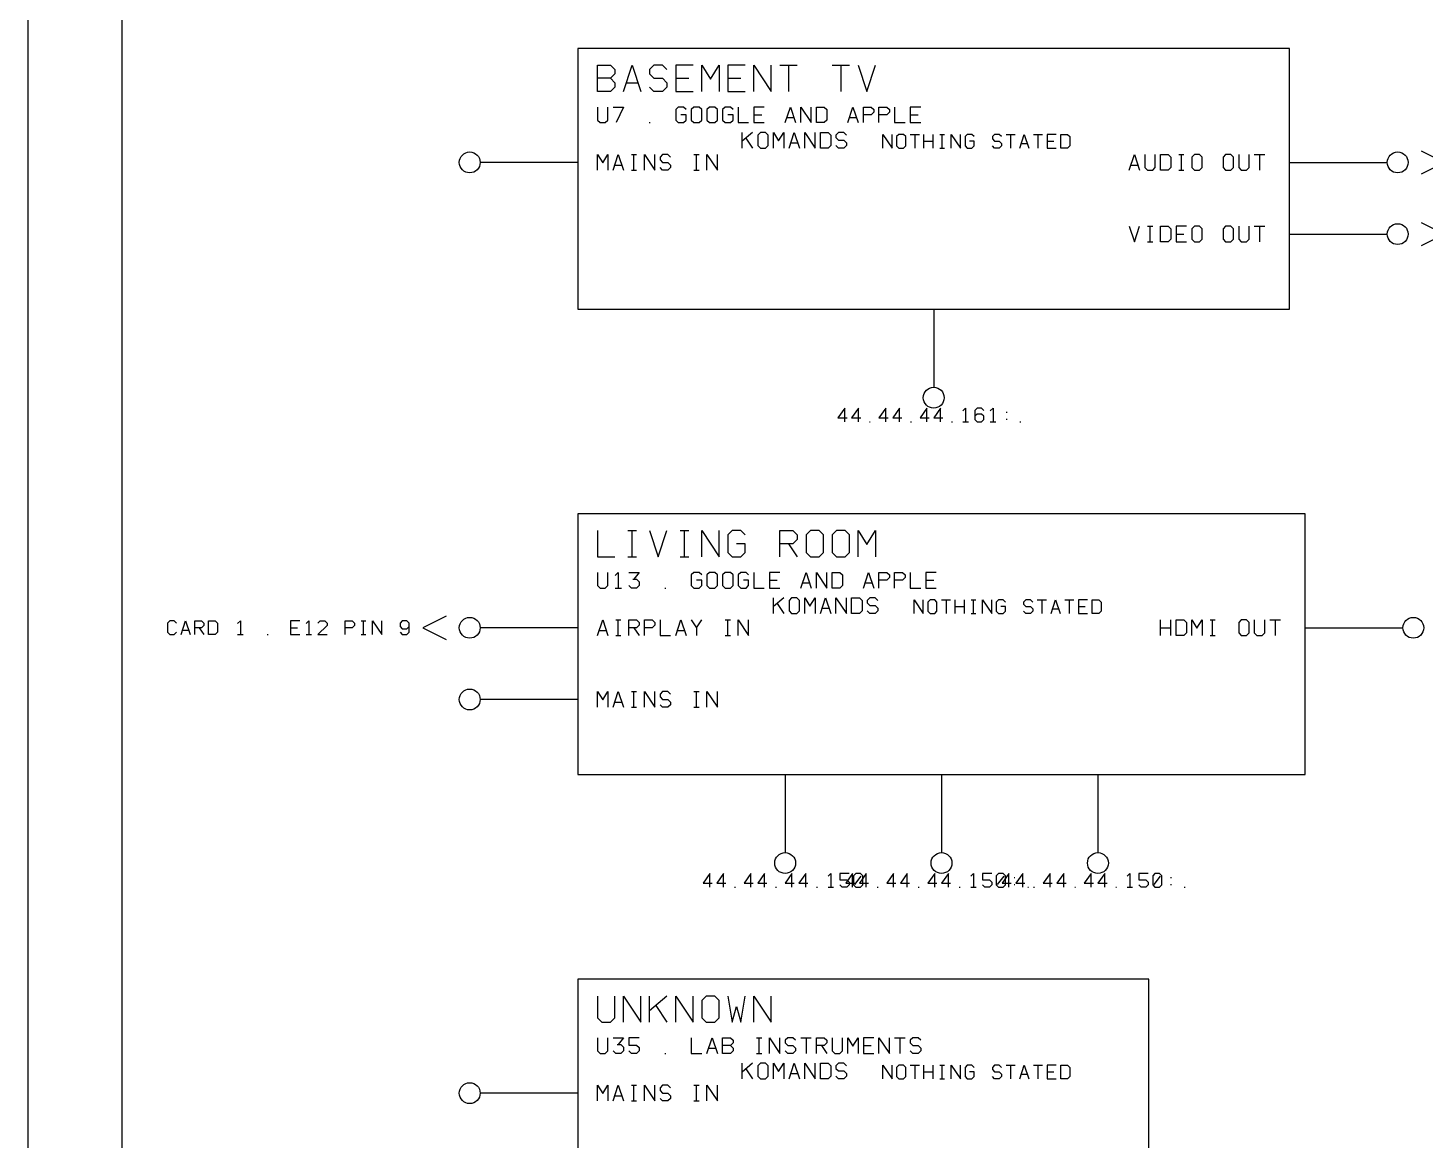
# Model space of a CAD drawing. Header units: millimetres. Extents: x 10 to 2534, y 10 to 1372.
# Drawn here: x 9.6 to 224, y 1058.7 to 1229.3 of the extents above; entities that cross this region are included whole.
import ezdxf

# ---------------------------------------------------------------- set-up
doc = ezdxf.new("R2010")
doc.units = ezdxf.units.MM
for name, color, linetype, lineweight in [('DEVICE', 7, 'CONTINUOUS', 25), ('GROUP', 6, 'CONTINUOUS', 25), ('LABEL', 8, 'CONTINUOUS', 25), ('PANE', 250, 'CONTINUOUS', 25), ('POINT', 4, 'CONTINUOUS', 25), ('PORT_BUS', 5, 'CONTINUOUS', 25), ('PORT_IN', 3, 'CONTINUOUS', 25), ('PORT_OUT', 30, 'CONTINUOUS', 25), ('PORTAL', 2, 'CONTINUOUS', 25), ('SHEET', 7, 'CONTINUOUS', 25)]:
    doc.layers.add(name, color=color, linetype=linetype, lineweight=lineweight)

msp = doc.modelspace()

# ---------------------------------------------------------------- linework, layer by layer
at = {"layer": 'DEVICE'}
for points in [[(94, 1186.2), (203.2, 1186.2), (203.2, 1226.2), (94, 1226.2)], [(94, 1114.8), (205.6, 1114.8), (205.6, 1154.8), (94, 1154.8)], [(94, 1053.4), (181.6, 1053.4), (181.6, 1083.4), (94, 1083.4)]]:
    msp.add_lwpolyline(points, close=True, dxfattribs=at)
at = {"layer": 'GROUP'}
msp.add_lwpolyline([(24, 223.4), (1535.9, 223.4), (1535.9, 1327.2), (24, 1327.2)], close=True, dxfattribs=at)
at = {"layer": 'LABEL'}
for points in [[(97, 1219.6), (97, 1223.6), (99, 1223.6), (99.666667, 1222.933333), (99.666667, 1222.266667), (99, 1221.6), (97, 1221.6)], [(101, 1219.6), (102.333333, 1223.6), (103.666667, 1219.6)], [(107.666667, 1222.933333), (107, 1223.6), (105.666667, 1223.6), (105, 1222.933333), (105, 1222.266667), (105.666667, 1221.6), (107, 1221.6), (107.666667, 1220.933333), (107.666667, 1220.266667), (107, 1219.6), (105.666667, 1219.6), (105, 1220.266667)], [(111.666667, 1223.6), (109, 1223.6), (109, 1219.6), (111.666667, 1219.6)], [(113, 1219.6), (113, 1223.6), (114.333333, 1221.466667), (115.666667, 1223.6), (115.666667, 1219.6)], [(119.666667, 1223.6), (117, 1223.6), (117, 1219.6), (119.666667, 1219.6)], [(121, 1219.6), (121, 1223.6), (123.666667, 1219.6), (123.666667, 1223.6)], [(125, 1223.6), (127.666667, 1223.6)], [(126.333333, 1223.6), (126.333333, 1219.6)], [(133, 1223.6), (135.666667, 1223.6)], [(134.333333, 1223.6), (134.333333, 1219.6)], [(137, 1223.6), (138.333333, 1219.6), (139.666667, 1223.6)], [(99, 1221.6), (99.666667, 1220.933333), (99.666667, 1220.266667), (99, 1219.6), (97, 1219.6)], [(101.466667, 1220.933333), (103.2, 1220.933333)], [(109, 1221.6), (111, 1221.6)], [(117, 1221.6), (119, 1221.6)], [(97, 1217.2), (97, 1215.2), (97.4, 1214.8), (98.2, 1214.8), (98.6, 1215.2), (98.6, 1217.2)], [(99.4, 1217.2), (101, 1217.2), (99.88, 1214.8)], [(110.6, 1216.8), (110.2, 1217.2), (109.4, 1217.2), (109, 1216.8), (109, 1215.2), (109.4, 1214.8), (110.2, 1214.8), (110.6, 1215.2), (110.6, 1216), (109.8, 1216)], [(111.8, 1214.8), (112.6, 1214.8), (113, 1215.2), (113, 1216.8), (112.6, 1217.2), (111.8, 1217.2), (111.4, 1216.8), (111.4, 1215.2), (111.8, 1214.8)], [(114.2, 1214.8), (115, 1214.8), (115.4, 1215.2), (115.4, 1216.8), (115, 1217.2), (114.2, 1217.2), (113.8, 1216.8), (113.8, 1215.2), (114.2, 1214.8)], [(117.8, 1216.8), (117.4, 1217.2), (116.6, 1217.2), (116.2, 1216.8), (116.2, 1215.2), (116.6, 1214.8), (117.4, 1214.8), (117.8, 1215.2), (117.8, 1216), (117, 1216)], [(118.6, 1217.2), (118.6, 1214.8), (120.2, 1214.8)], [(122.6, 1217.2), (121, 1217.2), (121, 1214.8), (122.6, 1214.8)], [(121, 1216), (122.2, 1216)], [(125.8, 1214.8), (126.6, 1217.2), (127.4, 1214.8)], [(128.2, 1214.8), (128.2, 1217.2), (129.8, 1214.8), (129.8, 1217.2)], [(130.6, 1214.8), (130.6, 1217.2), (131.8, 1217.2), (132.2, 1216.8), (132.2, 1215.2), (131.8, 1214.8), (130.6, 1214.8)], [(135.4, 1214.8), (136.2, 1217.2), (137, 1214.8)], [(137.8, 1214.8), (137.8, 1217.2), (139, 1217.2), (139.4, 1216.8), (139.4, 1216.4), (139, 1216), (137.8, 1216)], [(140.2, 1214.8), (140.2, 1217.2), (141.4, 1217.2), (141.8, 1216.8), (141.8, 1216.4), (141.4, 1216), (140.2, 1216)], [(142.6, 1217.2), (142.6, 1214.8), (144.2, 1214.8)], [(146.6, 1217.2), (145, 1217.2), (145, 1214.8), (146.6, 1214.8)], [(145, 1216), (146.2, 1216)], [(104.92, 1214.8), (105.08, 1214.8)], [(126.08, 1215.6), (127.12, 1215.6)], [(135.68, 1215.6), (136.72, 1215.6)], [(97, 1207.5), (97, 1209.9), (97.8, 1208.62), (98.6, 1209.9), (98.6, 1207.5)], [(99.4, 1207.5), (100.2, 1209.9), (101, 1207.5)], [(102.2, 1209.9), (103, 1209.9)], [(102.6, 1207.5), (102.6, 1209.9)], [(104.2, 1207.5), (104.2, 1209.9), (105.8, 1207.5), (105.8, 1209.9)], [(108.2, 1209.5), (107.8, 1209.9), (107, 1209.9), (106.6, 1209.5), (106.6, 1209.1), (107, 1208.7), (107.8, 1208.7), (108.2, 1208.3), (108.2, 1207.9), (107.8, 1207.5), (107, 1207.5), (106.6, 1207.9)], [(111.8, 1209.9), (112.6, 1209.9)], [(112.2, 1207.5), (112.2, 1209.9)], [(113.8, 1207.5), (113.8, 1209.9), (115.4, 1207.5), (115.4, 1209.9)], [(178.6, 1207.5), (179.4, 1209.9), (180.2, 1207.5)], [(181, 1209.9), (181, 1207.9), (181.4, 1207.5), (182.2, 1207.5), (182.6, 1207.9), (182.6, 1209.9)], [(183.4, 1207.5), (183.4, 1209.9), (184.6, 1209.9), (185, 1209.5), (185, 1207.9), (184.6, 1207.5), (183.4, 1207.5)], [(186.2, 1209.9), (187, 1209.9)], [(186.6, 1207.5), (186.6, 1209.9)], [(188.6, 1207.5), (189.4, 1207.5), (189.8, 1207.9), (189.8, 1209.5), (189.4, 1209.9), (188.6, 1209.9), (188.2, 1209.5), (188.2, 1207.9), (188.6, 1207.5)], [(193.4, 1207.5), (194.2, 1207.5), (194.6, 1207.9), (194.6, 1209.5), (194.2, 1209.9), (193.4, 1209.9), (193, 1209.5), (193, 1207.9), (193.4, 1207.5)], [(195.4, 1209.9), (195.4, 1207.9), (195.8, 1207.5), (196.6, 1207.5), (197, 1207.9), (197, 1209.9)], [(197.8, 1209.9), (199.4, 1209.9)], [(198.6, 1209.9), (198.6, 1207.5)], [(99.68, 1208.3), (100.72, 1208.3)], [(102.2, 1207.5), (103, 1207.5)], [(111.8, 1207.5), (112.6, 1207.5)], [(178.88, 1208.3), (179.92, 1208.3)], [(186.2, 1207.5), (187, 1207.5)], [(178.6, 1198.9), (179.4, 1196.5), (180.2, 1198.9)], [(181.4, 1198.9), (182.2, 1198.9)], [(181.8, 1196.5), (181.8, 1198.9)], [(183.4, 1196.5), (183.4, 1198.9), (184.6, 1198.9), (185, 1198.5), (185, 1196.9), (184.6, 1196.5), (183.4, 1196.5)], [(187.4, 1198.9), (185.8, 1198.9), (185.8, 1196.5), (187.4, 1196.5)], [(188.6, 1196.5), (189.4, 1196.5), (189.8, 1196.9), (189.8, 1198.5), (189.4, 1198.9), (188.6, 1198.9), (188.2, 1198.5), (188.2, 1196.9), (188.6, 1196.5)], [(193.4, 1196.5), (194.2, 1196.5), (194.6, 1196.9), (194.6, 1198.5), (194.2, 1198.9), (193.4, 1198.9), (193, 1198.5), (193, 1196.9), (193.4, 1196.5)], [(195.4, 1198.9), (195.4, 1196.9), (195.8, 1196.5), (196.6, 1196.5), (197, 1196.9), (197, 1198.9)], [(197.8, 1198.9), (199.4, 1198.9)], [(198.6, 1198.9), (198.6, 1196.5)], [(181.4, 1196.5), (182.2, 1196.5)], [(185.8, 1197.7), (187, 1197.7)], [(134.95, 1168.9), (134.95, 1171), (133.9, 1169.53), (135.3, 1169.53)], [(137.05, 1168.9), (137.05, 1171), (136, 1169.53), (137.4, 1169.53)], [(141.25, 1168.9), (141.25, 1171), (140.2, 1169.53), (141.6, 1169.53)], [(143.35, 1168.9), (143.35, 1171), (142.3, 1169.53), (143.7, 1169.53)], [(147.55, 1168.9), (147.55, 1171), (146.5, 1169.53), (147.9, 1169.53)], [(149.65, 1168.9), (149.65, 1171), (148.6, 1169.53), (150, 1169.53)], [(153.08, 1170.58), (153.5, 1171), (153.5, 1168.9)], [(156.3, 1170.65), (155.95, 1171), (155.25, 1171), (154.9, 1170.65), (154.9, 1169.25), (155.25, 1168.9), (155.95, 1168.9), (156.3, 1169.25), (156.3, 1169.74), (155.95, 1170.09), (155.25, 1170.09), (154.9, 1169.74)], [(157.28, 1170.58), (157.7, 1171), (157.7, 1168.9)], [(138.73, 1168.9), (138.87, 1168.9)], [(145.03, 1168.9), (145.17, 1168.9)], [(151.33, 1168.9), (151.47, 1168.9)], [(153.08, 1168.9), (153.92, 1168.9)], [(157.28, 1168.9), (158.12, 1168.9)], [(159.73, 1170.37), (159.87, 1170.37)], [(159.73, 1169.32), (159.87, 1169.32)], [(161.83, 1168.9), (161.97, 1168.9)], [(97, 1152.2), (97, 1148.2), (99.666667, 1148.2)], [(101.666667, 1152.2), (103, 1152.2)], [(102.333333, 1148.2), (102.333333, 1152.2)], [(105, 1152.2), (106.333333, 1148.2), (107.666667, 1152.2)], [(109.666667, 1152.2), (111, 1152.2)], [(110.333333, 1148.2), (110.333333, 1152.2)], [(113, 1148.2), (113, 1152.2), (115.666667, 1148.2), (115.666667, 1152.2)], [(119.666667, 1151.533333), (119, 1152.2), (117.666667, 1152.2), (117, 1151.533333), (117, 1148.866667), (117.666667, 1148.2), (119, 1148.2), (119.666667, 1148.866667), (119.666667, 1150.2), (118.333333, 1150.2)], [(125, 1148.2), (125, 1152.2), (127, 1152.2), (127.666667, 1151.533333), (127.666667, 1150.866667), (127, 1150.2), (125, 1150.2)], [(129.666667, 1148.2), (131, 1148.2), (131.666667, 1148.866667), (131.666667, 1151.533333), (131, 1152.2), (129.666667, 1152.2), (129, 1151.533333), (129, 1148.866667), (129.666667, 1148.2)], [(133.666667, 1148.2), (135, 1148.2), (135.666667, 1148.866667), (135.666667, 1151.533333), (135, 1152.2), (133.666667, 1152.2), (133, 1151.533333), (133, 1148.866667), (133.666667, 1148.2)], [(137, 1148.2), (137, 1152.2), (138.333333, 1150.066667), (139.666667, 1152.2), (139.666667, 1148.2)], [(126.333333, 1150.2), (127.666667, 1148.2)], [(101.666667, 1148.2), (103, 1148.2)], [(109.666667, 1148.2), (111, 1148.2)], [(97, 1145.8), (97, 1143.8), (97.4, 1143.4), (98.2, 1143.4), (98.6, 1143.8), (98.6, 1145.8)], [(99.72, 1145.32), (100.2, 1145.8), (100.2, 1143.4)], [(101.8, 1145.8), (103.4, 1145.8), (102.6, 1144.76)], [(113, 1145.4), (112.6, 1145.8), (111.8, 1145.8), (111.4, 1145.4), (111.4, 1143.8), (111.8, 1143.4), (112.6, 1143.4), (113, 1143.8), (113, 1144.6), (112.2, 1144.6)], [(114.2, 1143.4), (115, 1143.4), (115.4, 1143.8), (115.4, 1145.4), (115, 1145.8), (114.2, 1145.8), (113.8, 1145.4), (113.8, 1143.8), (114.2, 1143.4)], [(116.6, 1143.4), (117.4, 1143.4), (117.8, 1143.8), (117.8, 1145.4), (117.4, 1145.8), (116.6, 1145.8), (116.2, 1145.4), (116.2, 1143.8), (116.6, 1143.4)], [(120.2, 1145.4), (119.8, 1145.8), (119, 1145.8), (118.6, 1145.4), (118.6, 1143.8), (119, 1143.4), (119.8, 1143.4), (120.2, 1143.8), (120.2, 1144.6), (119.4, 1144.6)], [(121, 1145.8), (121, 1143.4), (122.6, 1143.4)], [(125, 1145.8), (123.4, 1145.8), (123.4, 1143.4), (125, 1143.4)], [(128.2, 1143.4), (129, 1145.8), (129.8, 1143.4)], [(130.6, 1143.4), (130.6, 1145.8), (132.2, 1143.4), (132.2, 1145.8)], [(133, 1143.4), (133, 1145.8), (134.2, 1145.8), (134.6, 1145.4), (134.6, 1143.8), (134.2, 1143.4), (133, 1143.4)], [(137.8, 1143.4), (138.6, 1145.8), (139.4, 1143.4)], [(140.2, 1143.4), (140.2, 1145.8), (141.4, 1145.8), (141.8, 1145.4), (141.8, 1145), (141.4, 1144.6), (140.2, 1144.6)], [(142.6, 1143.4), (142.6, 1145.8), (143.8, 1145.8), (144.2, 1145.4), (144.2, 1145), (143.8, 1144.6), (142.6, 1144.6)], [(145, 1145.8), (145, 1143.4), (146.6, 1143.4)], [(149, 1145.8), (147.4, 1145.8), (147.4, 1143.4), (149, 1143.4)], [(99.72, 1143.4), (100.68, 1143.4)], [(102.44, 1144.76), (103, 1144.76), (103.4, 1144.36), (103.4, 1143.8), (103, 1143.4), (102.2, 1143.4), (101.8, 1143.8)], [(107.32, 1143.4), (107.48, 1143.4)], [(123.4, 1144.6), (124.6, 1144.6)], [(128.48, 1144.2), (129.52, 1144.2)], [(138.08, 1144.2), (139.12, 1144.2)], [(147.4, 1144.6), (148.6, 1144.6)], [(97, 1136.1), (97.8, 1138.5), (98.6, 1136.1)], [(99.8, 1138.5), (100.6, 1138.5)], [(100.2, 1136.1), (100.2, 1138.5)], [(101.8, 1136.1), (101.8, 1138.5), (103, 1138.5), (103.4, 1138.1), (103.4, 1137.7), (103, 1137.3), (101.8, 1137.3)], [(104.2, 1136.1), (104.2, 1138.5), (105.4, 1138.5), (105.8, 1138.1), (105.8, 1137.7), (105.4, 1137.3), (104.2, 1137.3)], [(106.6, 1138.5), (106.6, 1136.1), (108.2, 1136.1)], [(109, 1136.1), (109.8, 1138.5), (110.6, 1136.1)], [(111.4, 1138.5), (112.2, 1137.3), (113, 1138.5)], [(116.6, 1138.5), (117.4, 1138.5)], [(117, 1136.1), (117, 1138.5)], [(118.6, 1136.1), (118.6, 1138.5), (120.2, 1136.1), (120.2, 1138.5)], [(183.4, 1136.1), (183.4, 1138.5)], [(185, 1136.1), (185, 1138.5)], [(185.8, 1136.1), (185.8, 1138.5), (187, 1138.5), (187.4, 1138.1), (187.4, 1136.5), (187, 1136.1), (185.8, 1136.1)], [(188.2, 1136.1), (188.2, 1138.5), (189, 1137.22), (189.8, 1138.5), (189.8, 1136.1)], [(191, 1138.5), (191.8, 1138.5)], [(191.4, 1136.1), (191.4, 1138.5)], [(195.8, 1136.1), (196.6, 1136.1), (197, 1136.5), (197, 1138.1), (196.6, 1138.5), (195.8, 1138.5), (195.4, 1138.1), (195.4, 1136.5), (195.8, 1136.1)], [(197.8, 1138.5), (197.8, 1136.5), (198.2, 1136.1), (199, 1136.1), (199.4, 1136.5), (199.4, 1138.5)], [(200.2, 1138.5), (201.8, 1138.5)], [(201, 1138.5), (201, 1136.1)], [(97.28, 1136.9), (98.32, 1136.9)], [(102.6, 1137.3), (103.4, 1136.1)], [(109.28, 1136.9), (110.32, 1136.9)], [(112.2, 1137.3), (112.2, 1136.1)], [(183.4, 1137.3), (185, 1137.3)], [(99.8, 1136.1), (100.6, 1136.1)], [(116.6, 1136.1), (117.4, 1136.1)], [(191, 1136.1), (191.8, 1136.1)], [(97, 1125.1), (97, 1127.5), (97.8, 1126.22), (98.6, 1127.5), (98.6, 1125.1)], [(99.4, 1125.1), (100.2, 1127.5), (101, 1125.1)], [(99.68, 1125.9), (100.72, 1125.9)], [(102.2, 1127.5), (103, 1127.5)], [(102.6, 1125.1), (102.6, 1127.5)], [(104.2, 1125.1), (104.2, 1127.5), (105.8, 1125.1), (105.8, 1127.5)], [(108.2, 1127.1), (107.8, 1127.5), (107, 1127.5), (106.6, 1127.1), (106.6, 1126.7), (107, 1126.3), (107.8, 1126.3), (108.2, 1125.9), (108.2, 1125.5), (107.8, 1125.1), (107, 1125.1), (106.6, 1125.5)], [(111.8, 1127.5), (112.6, 1127.5)], [(112.2, 1125.1), (112.2, 1127.5)], [(113.8, 1125.1), (113.8, 1127.5), (115.4, 1125.1), (115.4, 1127.5)], [(102.2, 1125.1), (103, 1125.1)], [(111.8, 1125.1), (112.6, 1125.1)], [(114.25, 1097.5), (114.25, 1099.6), (113.2, 1098.13), (114.6, 1098.13)], [(116.35, 1097.5), (116.35, 1099.6), (115.3, 1098.13), (116.7, 1098.13)], [(120.55, 1097.5), (120.55, 1099.6), (119.5, 1098.13), (120.9, 1098.13)], [(122.65, 1097.5), (122.65, 1099.6), (121.6, 1098.13), (123, 1098.13)], [(126.85, 1097.5), (126.85, 1099.6), (125.8, 1098.13), (127.2, 1098.13)], [(128.95, 1097.5), (128.95, 1099.6), (127.9, 1098.13), (129.3, 1098.13)], [(132.38, 1099.18), (132.8, 1099.6), (132.8, 1097.5)], [(135.6, 1099.6), (134.2, 1099.6), (134.2, 1098.62), (135.25, 1098.62), (135.6, 1098.27), (135.6, 1097.85), (135.25, 1097.5), (134.55, 1097.5), (134.2, 1097.85)], [(136.15, 1097.5), (136.15, 1099.6), (135.1, 1098.13), (136.5, 1098.13)], [(136.65, 1097.5), (137.35, 1097.5), (137.7, 1097.85), (137.7, 1099.25), (137.35, 1099.6), (136.65, 1099.6), (136.3, 1099.25), (136.3, 1097.85), (136.65, 1097.5)], [(136.51, 1097.92), (137.49, 1099.18)], [(138.25, 1097.5), (138.25, 1099.6), (137.2, 1098.13), (138.6, 1098.13)], [(142.45, 1097.5), (142.45, 1099.6), (141.4, 1098.13), (142.8, 1098.13)], [(144.55, 1097.5), (144.55, 1099.6), (143.5, 1098.13), (144.9, 1098.13)], [(148.75, 1097.5), (148.75, 1099.6), (147.7, 1098.13), (149.1, 1098.13)], [(150.85, 1097.5), (150.85, 1099.6), (149.8, 1098.13), (151.2, 1098.13)], [(154.28, 1099.18), (154.7, 1099.6), (154.7, 1097.5)], [(157.5, 1099.6), (156.1, 1099.6), (156.1, 1098.62), (157.15, 1098.62), (157.5, 1098.27), (157.5, 1097.85), (157.15, 1097.5), (156.45, 1097.5), (156.1, 1097.85)], [(158.55, 1097.5), (159.25, 1097.5), (159.6, 1097.85), (159.6, 1099.25), (159.25, 1099.6), (158.55, 1099.6), (158.2, 1099.25), (158.2, 1097.85), (158.55, 1097.5)], [(158.41, 1097.92), (159.39, 1099.18)], [(160.15, 1097.5), (160.15, 1099.6), (159.1, 1098.13), (160.5, 1098.13)], [(160.93, 1098.97), (161.07, 1098.97)], [(160.93, 1097.92), (161.07, 1097.92)], [(162.25, 1097.5), (162.25, 1099.6), (161.2, 1098.13), (162.6, 1098.13)], [(166.45, 1097.5), (166.45, 1099.6), (165.4, 1098.13), (166.8, 1098.13)], [(168.55, 1097.5), (168.55, 1099.6), (167.5, 1098.13), (168.9, 1098.13)], [(172.75, 1097.5), (172.75, 1099.6), (171.7, 1098.13), (173.1, 1098.13)], [(174.85, 1097.5), (174.85, 1099.6), (173.8, 1098.13), (175.2, 1098.13)], [(178.28, 1099.18), (178.7, 1099.6), (178.7, 1097.5)], [(181.5, 1099.6), (180.1, 1099.6), (180.1, 1098.62), (181.15, 1098.62), (181.5, 1098.27), (181.5, 1097.85), (181.15, 1097.5), (180.45, 1097.5), (180.1, 1097.85)], [(182.55, 1097.5), (183.25, 1097.5), (183.6, 1097.85), (183.6, 1099.25), (183.25, 1099.6), (182.55, 1099.6), (182.2, 1099.25), (182.2, 1097.85), (182.55, 1097.5)], [(182.41, 1097.92), (183.39, 1099.18)], [(184.93, 1098.97), (185.07, 1098.97)], [(184.93, 1097.92), (185.07, 1097.92)], [(118.03, 1097.5), (118.17, 1097.5)], [(124.33, 1097.5), (124.47, 1097.5)], [(130.63, 1097.5), (130.77, 1097.5)], [(132.38, 1097.5), (133.22, 1097.5)], [(139.93, 1097.5), (140.07, 1097.5)], [(146.23, 1097.5), (146.37, 1097.5)], [(152.53, 1097.5), (152.67, 1097.5)], [(154.28, 1097.5), (155.12, 1097.5)], [(163.03, 1097.5), (163.17, 1097.5)], [(163.93, 1097.5), (164.07, 1097.5)], [(170.23, 1097.5), (170.37, 1097.5)], [(176.53, 1097.5), (176.67, 1097.5)], [(178.28, 1097.5), (179.12, 1097.5)], [(187.03, 1097.5), (187.17, 1097.5)], [(97, 1080.8), (97, 1077.466667), (97.666667, 1076.8), (99, 1076.8), (99.666667, 1077.466667), (99.666667, 1080.8)], [(101, 1076.8), (101, 1080.8), (103.666667, 1076.8), (103.666667, 1080.8)], [(105, 1076.8), (105, 1080.8)], [(107.666667, 1080.8), (105, 1078.533333)], [(109, 1076.8), (109, 1080.8), (111.666667, 1076.8), (111.666667, 1080.8)], [(113.666667, 1076.8), (115, 1076.8), (115.666667, 1077.466667), (115.666667, 1080.133333), (115, 1080.8), (113.666667, 1080.8), (113, 1080.133333), (113, 1077.466667), (113.666667, 1076.8)], [(117, 1080.8), (117.666667, 1076.8), (118.333333, 1079.2), (119, 1076.8), (119.666667, 1080.8)], [(121, 1076.8), (121, 1080.8), (123.666667, 1076.8), (123.666667, 1080.8)], [(105.933333, 1079.333333), (107.666667, 1076.8)], [(97, 1074.4), (97, 1072.4), (97.4, 1072), (98.2, 1072), (98.6, 1072.4), (98.6, 1074.4)], [(99.4, 1074.4), (101, 1074.4), (100.2, 1073.36)], [(103.4, 1074.4), (101.8, 1074.4), (101.8, 1073.28), (103, 1073.28), (103.4, 1072.88), (103.4, 1072.4), (103, 1072), (102.2, 1072), (101.8, 1072.4)], [(111.4, 1074.4), (111.4, 1072), (113, 1072)], [(113.8, 1072), (114.6, 1074.4), (115.4, 1072)], [(116.2, 1072), (116.2, 1074.4), (117.4, 1074.4), (117.8, 1074), (117.8, 1073.6), (117.4, 1073.2), (116.2, 1073.2)], [(121.4, 1074.4), (122.2, 1074.4)], [(121.8, 1072), (121.8, 1074.4)], [(123.4, 1072), (123.4, 1074.4), (125, 1072), (125, 1074.4)], [(127.4, 1074), (127, 1074.4), (126.2, 1074.4), (125.8, 1074), (125.8, 1073.6), (126.2, 1073.2), (127, 1073.2), (127.4, 1072.8), (127.4, 1072.4), (127, 1072), (126.2, 1072), (125.8, 1072.4)], [(128.2, 1074.4), (129.8, 1074.4)], [(129, 1074.4), (129, 1072)], [(130.6, 1072), (130.6, 1074.4), (131.8, 1074.4), (132.2, 1074), (132.2, 1073.6), (131.8, 1073.2), (130.6, 1073.2)], [(133, 1074.4), (133, 1072.4), (133.4, 1072), (134.2, 1072), (134.6, 1072.4), (134.6, 1074.4)], [(135.4, 1072), (135.4, 1074.4), (136.2, 1073.12), (137, 1074.4), (137, 1072)], [(139.4, 1074.4), (137.8, 1074.4), (137.8, 1072), (139.4, 1072)], [(140.2, 1072), (140.2, 1074.4), (141.8, 1072), (141.8, 1074.4)], [(142.6, 1074.4), (144.2, 1074.4)], [(143.4, 1074.4), (143.4, 1072)], [(146.6, 1074), (146.2, 1074.4), (145.4, 1074.4), (145, 1074), (145, 1073.6), (145.4, 1073.2), (146.2, 1073.2), (146.6, 1072.8), (146.6, 1072.4), (146.2, 1072), (145.4, 1072), (145, 1072.4)], [(100.04, 1073.36), (100.6, 1073.36), (101, 1072.96), (101, 1072.4), (100.6, 1072), (99.8, 1072), (99.4, 1072.4)], [(114.08, 1072.8), (115.12, 1072.8)], [(117.4, 1073.2), (117.8, 1072.8), (117.8, 1072.4), (117.4, 1072), (116.2, 1072)], [(131.4, 1073.2), (132.2, 1072)], [(137.8, 1073.2), (139, 1073.2)], [(107.32, 1072), (107.48, 1072)], [(121.4, 1072), (122.2, 1072)], [(97, 1064.7), (97, 1067.1), (97.8, 1065.82), (98.6, 1067.1), (98.6, 1064.7)], [(99.4, 1064.7), (100.2, 1067.1), (101, 1064.7)], [(102.2, 1067.1), (103, 1067.1)], [(102.6, 1064.7), (102.6, 1067.1)], [(104.2, 1064.7), (104.2, 1067.1), (105.8, 1064.7), (105.8, 1067.1)], [(108.2, 1066.7), (107.8, 1067.1), (107, 1067.1), (106.6, 1066.7), (106.6, 1066.3), (107, 1065.9), (107.8, 1065.9), (108.2, 1065.5), (108.2, 1065.1), (107.8, 1064.7), (107, 1064.7), (106.6, 1065.1)], [(111.8, 1067.1), (112.6, 1067.1)], [(112.2, 1064.7), (112.2, 1067.1)], [(113.8, 1064.7), (113.8, 1067.1), (115.4, 1064.7), (115.4, 1067.1)], [(99.68, 1065.5), (100.72, 1065.5)], [(102.2, 1064.7), (103, 1064.7)], [(111.8, 1064.7), (112.6, 1064.7)]]:
    msp.add_lwpolyline(points, dxfattribs=at)
at = {"layer": 'PANE'}
for points in [[(119.2, 1210.9), (119.2, 1213.3)], [(120.8, 1213.3), (119.2, 1211.94)], [(119.76, 1212.42), (120.8, 1210.9)], [(122, 1210.9), (122.8, 1210.9), (123.2, 1211.3), (123.2, 1212.9), (122.8, 1213.3), (122, 1213.3), (121.6, 1212.9), (121.6, 1211.3), (122, 1210.9)], [(124, 1210.9), (124, 1213.3), (124.8, 1212.02), (125.6, 1213.3), (125.6, 1210.9)], [(126.4, 1210.9), (127.2, 1213.3), (128, 1210.9)], [(126.68, 1211.7), (127.72, 1211.7)], [(128.8, 1210.9), (128.8, 1213.3), (130.4, 1210.9), (130.4, 1213.3)], [(131.2, 1210.9), (131.2, 1213.3), (132.4, 1213.3), (132.8, 1212.9), (132.8, 1211.3), (132.4, 1210.9), (131.2, 1210.9)], [(135.2, 1212.9), (134.8, 1213.3), (134, 1213.3), (133.6, 1212.9), (133.6, 1212.5), (134, 1212.1), (134.8, 1212.1), (135.2, 1211.7), (135.2, 1211.3), (134.8, 1210.9), (134, 1210.9), (133.6, 1211.3)], [(140.8, 1210.9), (140.8, 1213), (142.2, 1210.9), (142.2, 1213)], [(143.25, 1210.9), (143.95, 1210.9), (144.3, 1211.25), (144.3, 1212.65), (143.95, 1213), (143.25, 1213), (142.9, 1212.65), (142.9, 1211.25), (143.25, 1210.9)], [(145, 1213), (146.4, 1213)], [(145.7, 1213), (145.7, 1210.9)], [(147.1, 1210.9), (147.1, 1213)], [(147.1, 1211.95), (148.5, 1211.95)], [(148.5, 1210.9), (148.5, 1213)], [(149.55, 1213), (150.25, 1213)], [(149.9, 1210.9), (149.9, 1213)], [(151.3, 1210.9), (151.3, 1213), (152.7, 1210.9), (152.7, 1213)], [(154.8, 1212.65), (154.45, 1213), (153.75, 1213), (153.4, 1212.65), (153.4, 1211.25), (153.75, 1210.9), (154.45, 1210.9), (154.8, 1211.25), (154.8, 1211.95), (154.1, 1211.95)], [(159, 1212.65), (158.65, 1213), (157.95, 1213), (157.6, 1212.65), (157.6, 1212.3), (157.95, 1211.95), (158.65, 1211.95), (159, 1211.6), (159, 1211.25), (158.65, 1210.9), (157.95, 1210.9), (157.6, 1211.25)], [(159.7, 1213), (161.1, 1213)], [(160.4, 1213), (160.4, 1210.9)], [(161.8, 1210.9), (162.5, 1213), (163.2, 1210.9)], [(162.045, 1211.6), (162.955, 1211.6)], [(163.9, 1213), (165.3, 1213)], [(164.6, 1213), (164.6, 1210.9)], [(167.4, 1213), (166, 1213), (166, 1210.9), (167.4, 1210.9)], [(166, 1211.95), (167.05, 1211.95)], [(168.1, 1210.9), (168.1, 1213), (169.15, 1213), (169.5, 1212.65), (169.5, 1211.25), (169.15, 1210.9), (168.1, 1210.9)], [(149.55, 1210.9), (150.25, 1210.9)], [(124, 1139.5), (124, 1141.9)], [(125.6, 1141.9), (124, 1140.54)], [(124.56, 1141.02), (125.6, 1139.5)], [(126.8, 1139.5), (127.6, 1139.5), (128, 1139.9), (128, 1141.5), (127.6, 1141.9), (126.8, 1141.9), (126.4, 1141.5), (126.4, 1139.9), (126.8, 1139.5)], [(128.8, 1139.5), (128.8, 1141.9), (129.6, 1140.62), (130.4, 1141.9), (130.4, 1139.5)], [(131.2, 1139.5), (132, 1141.9), (132.8, 1139.5)], [(133.6, 1139.5), (133.6, 1141.9), (135.2, 1139.5), (135.2, 1141.9)], [(136, 1139.5), (136, 1141.9), (137.2, 1141.9), (137.6, 1141.5), (137.6, 1139.9), (137.2, 1139.5), (136, 1139.5)], [(140, 1141.5), (139.6, 1141.9), (138.8, 1141.9), (138.4, 1141.5), (138.4, 1141.1), (138.8, 1140.7), (139.6, 1140.7), (140, 1140.3), (140, 1139.9), (139.6, 1139.5), (138.8, 1139.5), (138.4, 1139.9)], [(145.6, 1139.5), (145.6, 1141.6), (147, 1139.5), (147, 1141.6)], [(148.05, 1139.5), (148.75, 1139.5), (149.1, 1139.85), (149.1, 1141.25), (148.75, 1141.6), (148.05, 1141.6), (147.7, 1141.25), (147.7, 1139.85), (148.05, 1139.5)], [(149.8, 1141.6), (151.2, 1141.6)], [(150.5, 1141.6), (150.5, 1139.5)], [(151.9, 1139.5), (151.9, 1141.6)], [(153.3, 1139.5), (153.3, 1141.6)], [(154.35, 1141.6), (155.05, 1141.6)], [(154.7, 1139.5), (154.7, 1141.6)], [(156.1, 1139.5), (156.1, 1141.6), (157.5, 1139.5), (157.5, 1141.6)], [(159.6, 1141.25), (159.25, 1141.6), (158.55, 1141.6), (158.2, 1141.25), (158.2, 1139.85), (158.55, 1139.5), (159.25, 1139.5), (159.6, 1139.85), (159.6, 1140.55), (158.9, 1140.55)], [(163.8, 1141.25), (163.45, 1141.6), (162.75, 1141.6), (162.4, 1141.25), (162.4, 1140.9), (162.75, 1140.55), (163.45, 1140.55), (163.8, 1140.2), (163.8, 1139.85), (163.45, 1139.5), (162.75, 1139.5), (162.4, 1139.85)], [(164.5, 1141.6), (165.9, 1141.6)], [(165.2, 1141.6), (165.2, 1139.5)], [(166.6, 1139.5), (167.3, 1141.6), (168, 1139.5)], [(168.7, 1141.6), (170.1, 1141.6)], [(169.4, 1141.6), (169.4, 1139.5)], [(172.2, 1141.6), (170.8, 1141.6), (170.8, 1139.5), (172.2, 1139.5)], [(172.9, 1139.5), (172.9, 1141.6), (173.95, 1141.6), (174.3, 1141.25), (174.3, 1139.85), (173.95, 1139.5), (172.9, 1139.5)], [(131.48, 1140.3), (132.52, 1140.3)], [(151.9, 1140.55), (153.3, 1140.55)], [(154.35, 1139.5), (155.05, 1139.5)], [(166.845, 1140.2), (167.755, 1140.2)], [(170.8, 1140.55), (171.85, 1140.55)], [(119.2, 1068.1), (119.2, 1070.5)], [(120.8, 1070.5), (119.2, 1069.14)], [(122, 1068.1), (122.8, 1068.1), (123.2, 1068.5), (123.2, 1070.1), (122.8, 1070.5), (122, 1070.5), (121.6, 1070.1), (121.6, 1068.5), (122, 1068.1)], [(124, 1068.1), (124, 1070.5), (124.8, 1069.22), (125.6, 1070.5), (125.6, 1068.1)], [(126.4, 1068.1), (127.2, 1070.5), (128, 1068.1)], [(128.8, 1068.1), (128.8, 1070.5), (130.4, 1068.1), (130.4, 1070.5)], [(131.2, 1068.1), (131.2, 1070.5), (132.4, 1070.5), (132.8, 1070.1), (132.8, 1068.5), (132.4, 1068.1), (131.2, 1068.1)], [(135.2, 1070.1), (134.8, 1070.5), (134, 1070.5), (133.6, 1070.1), (133.6, 1069.7), (134, 1069.3), (134.8, 1069.3), (135.2, 1068.9), (135.2, 1068.5), (134.8, 1068.1), (134, 1068.1), (133.6, 1068.5)], [(140.8, 1068.1), (140.8, 1070.2), (142.2, 1068.1), (142.2, 1070.2)], [(143.25, 1068.1), (143.95, 1068.1), (144.3, 1068.45), (144.3, 1069.85), (143.95, 1070.2), (143.25, 1070.2), (142.9, 1069.85), (142.9, 1068.45), (143.25, 1068.1)], [(145, 1070.2), (146.4, 1070.2)], [(145.7, 1070.2), (145.7, 1068.1)], [(147.1, 1068.1), (147.1, 1070.2)], [(148.5, 1068.1), (148.5, 1070.2)], [(149.55, 1070.2), (150.25, 1070.2)], [(149.9, 1068.1), (149.9, 1070.2)], [(151.3, 1068.1), (151.3, 1070.2), (152.7, 1068.1), (152.7, 1070.2)], [(154.8, 1069.85), (154.45, 1070.2), (153.75, 1070.2), (153.4, 1069.85), (153.4, 1068.45), (153.75, 1068.1), (154.45, 1068.1), (154.8, 1068.45), (154.8, 1069.15), (154.1, 1069.15)], [(159, 1069.85), (158.65, 1070.2), (157.95, 1070.2), (157.6, 1069.85), (157.6, 1069.5), (157.95, 1069.15), (158.65, 1069.15), (159, 1068.8), (159, 1068.45), (158.65, 1068.1), (157.95, 1068.1), (157.6, 1068.45)], [(159.7, 1070.2), (161.1, 1070.2)], [(160.4, 1070.2), (160.4, 1068.1)], [(161.8, 1068.1), (162.5, 1070.2), (163.2, 1068.1)], [(163.9, 1070.2), (165.3, 1070.2)], [(164.6, 1070.2), (164.6, 1068.1)], [(167.4, 1070.2), (166, 1070.2), (166, 1068.1), (167.4, 1068.1)], [(168.1, 1068.1), (168.1, 1070.2), (169.15, 1070.2), (169.5, 1069.85), (169.5, 1068.45), (169.15, 1068.1), (168.1, 1068.1)], [(119.76, 1069.62), (120.8, 1068.1)], [(126.68, 1068.9), (127.72, 1068.9)], [(147.1, 1069.15), (148.5, 1069.15)], [(149.55, 1068.1), (150.25, 1068.1)], [(162.045, 1068.8), (162.955, 1068.8)], [(166, 1069.15), (167.05, 1069.15)]]:
    msp.add_lwpolyline(points, dxfattribs=at)
at = {"layer": 'POINT'}
for centre in [(77.4, 1208.7), (219.8, 1208.7), (219.8, 1197.7), (148.6, 1172.6), (77.4, 1137.3), (222.2, 1137.3), (77.4, 1126.3), (125.8, 1101.2), (149.8, 1101.2), (173.8, 1101.2), (77.4, 1065.9)]:
    msp.add_circle(centre, 1.6, dxfattribs=at)
at = {"layer": 'PORT_BUS'}
for p, q in [((148.6, 1186.2), (148.6, 1174.2)), ((125.8, 1114.8), (125.8, 1102.8)), ((149.8, 1114.8), (149.8, 1102.8)), ((173.8, 1114.8), (173.8, 1102.8))]:
    msp.add_line(p, q, dxfattribs=at)
at = {"layer": 'PORT_IN'}
for p, q in [((94, 1208.7), (79, 1208.7)), ((94, 1137.3), (79, 1137.3)), ((94, 1126.3), (79, 1126.3)), ((94, 1065.9), (79, 1065.9))]:
    msp.add_line(p, q, dxfattribs=at)
at = {"layer": 'PORT_OUT'}
for p, q in [((203.2, 1208.7), (218.2, 1208.7)), ((203.2, 1197.7), (218.2, 1197.7)), ((205.6, 1137.3), (220.6, 1137.3))]:
    msp.add_line(p, q, dxfattribs=at)
at = {"layer": 'PORTAL'}
for points in [[(223.4, 1210.5), (227, 1208.7), (223.4, 1206.9)], [(223.4, 1199.5), (227, 1197.7), (223.4, 1195.9)], [(73.8, 1139.1), (70.2, 1137.3), (73.8, 1135.5)], [(32.4, 1138), (32.05, 1138.35), (31.35, 1138.35), (31, 1138), (31, 1136.6), (31.35, 1136.25), (32.05, 1136.25), (32.4, 1136.6)], [(33.1, 1136.25), (33.8, 1138.35), (34.5, 1136.25)], [(33.345, 1136.95), (34.255, 1136.95)], [(35.2, 1136.25), (35.2, 1138.35), (36.25, 1138.35), (36.6, 1138), (36.6, 1137.65), (36.25, 1137.3), (35.2, 1137.3)], [(35.9, 1137.3), (36.6, 1136.25)], [(37.3, 1136.25), (37.3, 1138.35), (38.35, 1138.35), (38.7, 1138), (38.7, 1136.6), (38.35, 1136.25), (37.3, 1136.25)], [(41.78, 1137.93), (42.2, 1138.35), (42.2, 1136.25)], [(51.3, 1138.35), (49.9, 1138.35), (49.9, 1136.25), (51.3, 1136.25)], [(49.9, 1137.3), (50.95, 1137.3)], [(52.28, 1137.93), (52.7, 1138.35), (52.7, 1136.25)], [(54.1, 1138), (54.45, 1138.35), (55.15, 1138.35), (55.5, 1138), (55.5, 1137.65), (54.1, 1136.25), (55.5, 1136.25)], [(58.3, 1136.25), (58.3, 1138.35), (59.35, 1138.35), (59.7, 1138), (59.7, 1137.65), (59.35, 1137.3), (58.3, 1137.3)], [(60.75, 1138.35), (61.45, 1138.35)], [(61.1, 1136.25), (61.1, 1138.35)], [(62.5, 1136.25), (62.5, 1138.35), (63.9, 1136.25), (63.9, 1138.35)], [(66.7, 1136.6), (67.05, 1136.25), (67.75, 1136.25), (68.1, 1136.6), (68.1, 1138), (67.75, 1138.35), (67.05, 1138.35), (66.7, 1138), (66.7, 1137.51), (67.05, 1137.16), (67.75, 1137.16), (68.1, 1137.51)], [(41.78, 1136.25), (42.62, 1136.25)], [(46.33, 1136.25), (46.47, 1136.25)], [(52.28, 1136.25), (53.12, 1136.25)], [(60.75, 1136.25), (61.45, 1136.25)]]:
    msp.add_lwpolyline(points, dxfattribs=at)
at = {"layer": 'SHEET'}
msp.add_lwpolyline([(9.6, 9.6), (2534.5, 9.6), (2534.5, 1371.6), (9.6, 1371.6)], close=True, dxfattribs=at)

doc.saveas('drawing.dxf')
